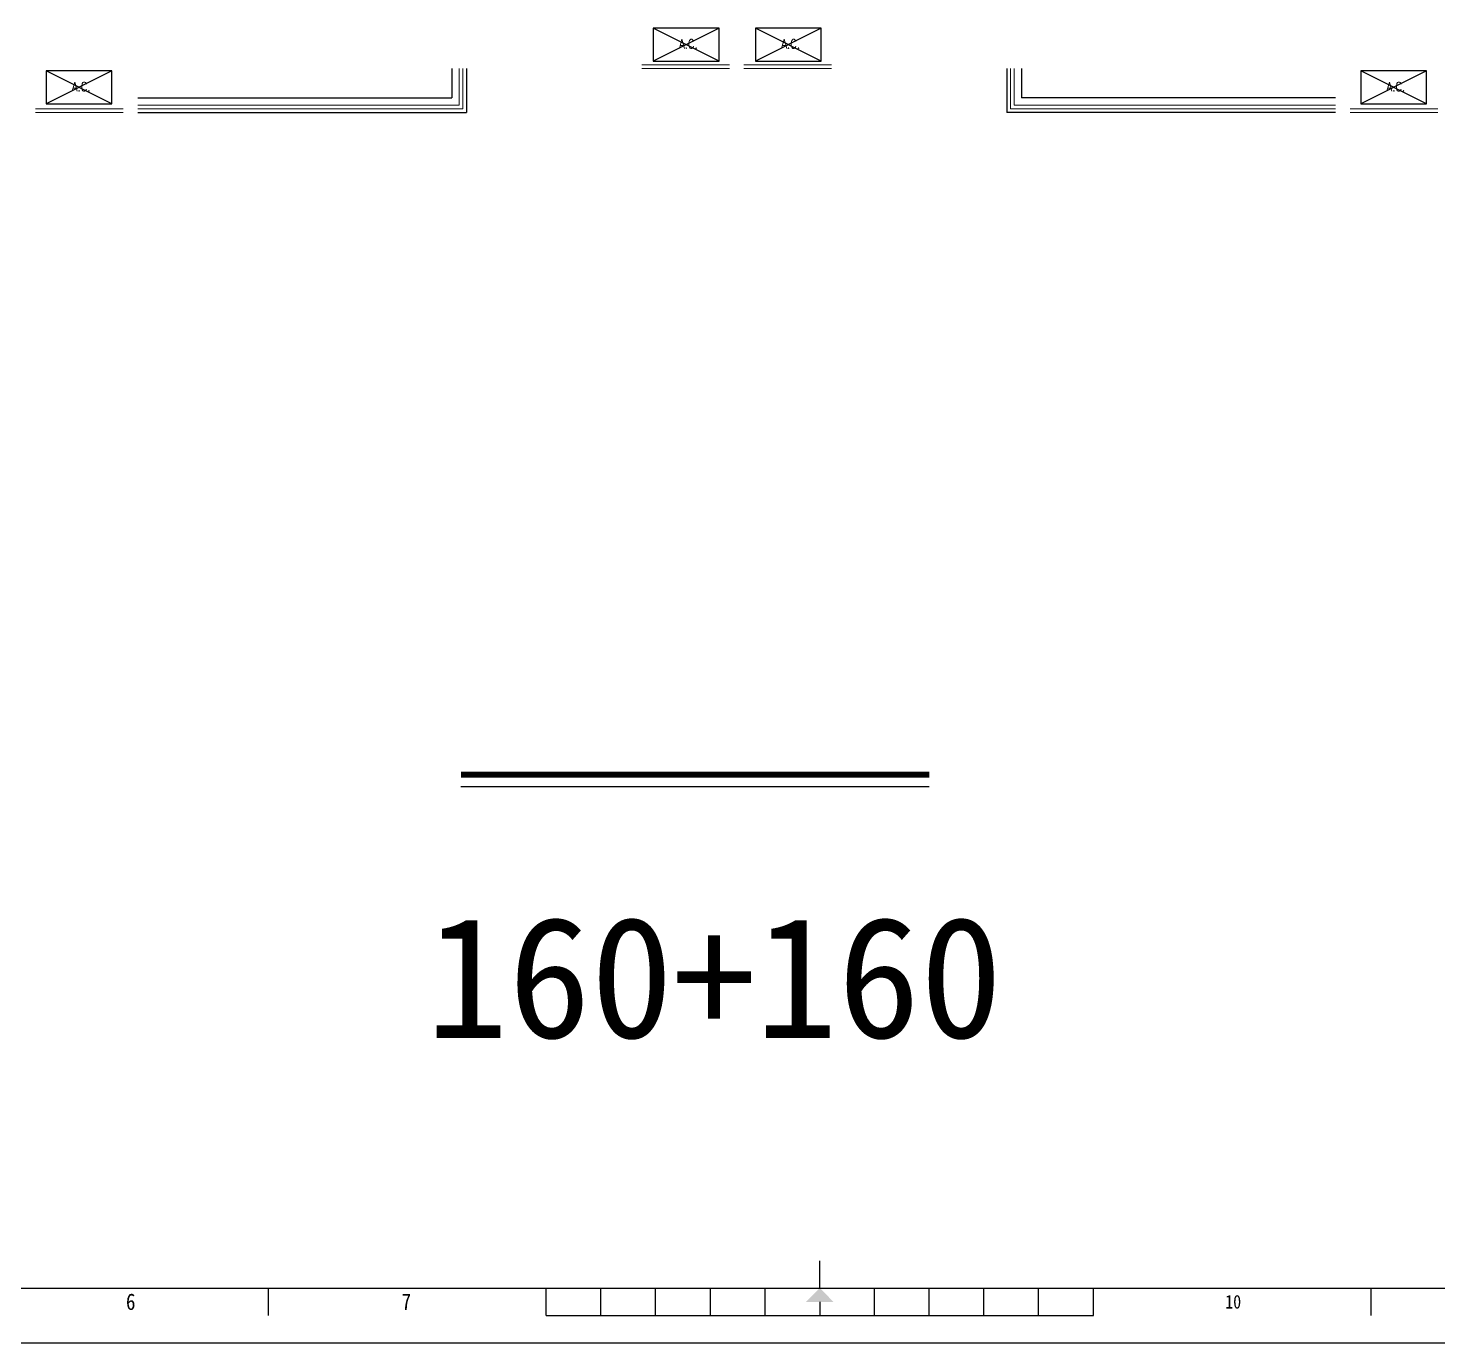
# Model space of a CAD drawing. Extents: x 109296 to 210174, y -14588 to 29909.
# Drawn here: x 130519 to 149819, y -14588 to 3415 of the extents above; entities that cross this region are included whole.
import ezdxf
from ezdxf.enums import TextEntityAlignment as Align

# ---------------------------------------------------------------- set-up
doc = ezdxf.new("R2010")
doc.units = 0
doc.header["$LTSCALE"] = 1000
doc.header["$MEASUREMENT"] = 0
doc.linetypes.add('ACAD_ISO02W100', pattern=[15, 12, -3])
for name, color, linetype in [('DIM_SYMB', 3, 'Continuous'), ('PUB_TEXT', 255, 'Continuous'), ('tk', 253, 'Continuous'), ('WALL', 9, 'Continuous'), ('看线', 5, 'Continuous'), ('空调', 8, 'Continuous')]:
    doc.layers.add(name, color=color, linetype=linetype)
for name, color, linetype, lineweight in [('Text-I', 7, 'Continuous', 5), ('家具', 33, 'Continuous', 9), ('房建名称', 7, 'Continuous', 0)]:
    doc.layers.add(name, color=color, linetype=linetype, lineweight=lineweight)
doc.styles.add('-黑体', font='SIMHEI.TTF', dxfattribs={"width": 0.8})
doc.styles.add('DIM_FONT', font='SIMPLEX.shx', dxfattribs={"width": 0.8})
doc.styles.add('TKZ1', font='SIMHEI.TTF', dxfattribs={"width": 0.7})

# ---------------------------------------------------------------- blocks, each defined once
blk = doc.blocks.new('fasdf')
for p, q in [((374906, 689845), (374906, 690219)), ((344716, 689845), (405095, 689845)), ((367358, 689470), (367358, 689845)), ((371160, 689470), (371160, 689845)), ((371909, 689470), (371909, 689845)), ((372658, 689470), (372658, 689845)), ((373407, 689470), (373407, 689845)), ((374156, 689470), (374156, 689845)), ((375655, 689470), (375655, 689845)), ((376404, 689470), (376404, 689845)), ((377153, 689470), (377153, 689845)), ((377902, 689470), (377902, 689845)), ((378651, 689470), (378651, 689845)), ((382453, 689470), (382453, 689845)), ((374906, 689657), (374906, 689470)), ((371160, 689470), (378651, 689470)), ((342844, 689096), (405844, 689096))]:
    blk.add_line(p, q)
blk.add_solid([(374718, 689657), (375093, 689657), (374906, 689845)])
at = {"style": 'TKZ1', "width": 0.85}
for s, height, p in [('6', 225, (365471, 689657)), ('7', 225, (369245, 689657)), ('10', 187.3, (380566, 689657))]:
    blk.add_text(s, height=height, dxfattribs=at).set_placement(p, align=Align.MIDDLE)
blk = doc.blocks.new('111')
at = {"layer": '空调', "linetype": 'ACAD_ISO02W100'}
for p, q in [((1000, 0), (0, 500)), ((1000, 500), (0, 0))]:
    blk.add_line(p, q, dxfattribs=at)
blk.add_lwpolyline([(0, 500), (0, 0), (1000, 0), (1000, 500)], close=True, dxfattribs=at)
at = {"layer": 'Text-I', "style": 'DIM_FONT', "width": 0.8}
blk.add_text('A.C.', height=140, dxfattribs=at).set_placement((675, 262), align=Align.MIDDLE_RIGHT)

msp = doc.modelspace()

# ---------------------------------------------------------------- linework, layer by layer
at = {"layer": 'DIM_SYMB', "const_width": 80.5}
msp.add_lwpolyline([(136443, -6808), (142856, -6808)], dxfattribs=at)
at = {"layer": 'DIM_SYMB'}
msp.add_lwpolyline([(136443, -6969), (142856, -6969)], dxfattribs=at)
at = {"layer": '家具'}
for p, q in [((138919, 2912), (140119, 2912)), ((140319, 2912), (141519, 2912)), ((136419, 2862), (136419, 2362)), ((136469, 2862), (136469, 2312)), ((138919, 2862), (140119, 2862)), ((140319, 2862), (141519, 2862)), ((143969, 2862), (143969, 2312)), ((144019, 2862), (144019, 2362)), ((132019, 2362), (136419, 2362)), ((148419, 2362), (144019, 2362)), ((130619, 2312), (131819, 2312)), ((130619, 2262), (131819, 2262)), ((132019, 2312), (136469, 2312)), ((148419, 2312), (143969, 2312)), ((149819, 2312), (148619, 2312)), ((149819, 2262), (148619, 2262))]:
    msp.add_line(p, q, dxfattribs=at)
at = {"layer": '看线'}
for p, q in [((136319, 2862), (136319, 2462)), ((136519, 2862), (136519, 2262)), ((143919, 2862), (143919, 2262)), ((144119, 2862), (144119, 2462)), ((132019, 2462), (136319, 2462)), ((148419, 2462), (144119, 2462)), ((132019, 2262), (136519, 2262)), ((148419, 2262), (143919, 2262))]:
    msp.add_line(p, q, dxfattribs=at)

# ---------------------------------------------------------------- block references
at = {"layer": 'tk'}
msp.add_blockref('fasdf', (-233548, -703684), dxfattribs=at)
at = {"layer": 'WALL', "xscale": 0.8999999999068677, "yscale": 0.9000000000232831, "zscale": 0.9}
for p in [(139078, 2965), (140478, 2965)]:
    msp.add_blockref('111', p, dxfattribs=at)
at = {"layer": '房建名称', "xscale": 0.8999999999068677, "yscale": 0.9000000000232831, "zscale": 0.9}
for p in [(130765, 2379), (148765, 2379)]:
    msp.add_blockref('111', p, dxfattribs=at)

# ---------------------------------------------------------------- texts
at = {"layer": 'PUB_TEXT', "color": 7, "style": '-黑体'}
msp.add_text('160+160', height=1657.2, dxfattribs=at).set_placement((139912, -9583), align=Align.MIDDLE_CENTER)

doc.saveas('drawing.dxf')
